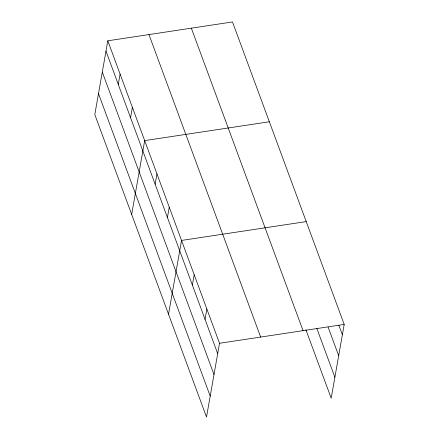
<?xml version="1.0" encoding="UTF-8"?>
<svg xmlns="http://www.w3.org/2000/svg" width="439" height="439" viewBox="0 0 439 439"><rect width="100%" height="100%" fill="white"/><g stroke="black" fill="none" stroke-linecap="round" stroke-linejoin="round"><path stroke-width="0.66" d="M107.807 40.8L94.802 114.568L206.511 417.05L219.516 343.282L107.807 40.8L232.489 21.95L344.198 324.432L331.193 398.2L305.868 329.64M118.272 84.42L120.099 74.07M130.559 117.696L132.386 107.346M131.667 214.386L144.672 140.617L269.354 121.768M155.137 184.243L156.959 173.888M167.424 217.514L169.251 207.164M168.532 314.203L181.537 240.435L306.219 221.591M192.37 285.07L194.197 274.721M205.035 319.351L206.857 309.001M219.516 343.282L344.198 324.432M338.859 325.261L342.371 334.787M328.131 327.143L338.683 355.711M316.826 328.394L334.88 377.277M191.344 28.167L303.053 330.655M148.953 34.577L260.662 337.064M105.986 51.149L217.695 353.631M102.292 72.078L214.002 374.56M98.49 93.639L210.199 396.121"/></g></svg>
